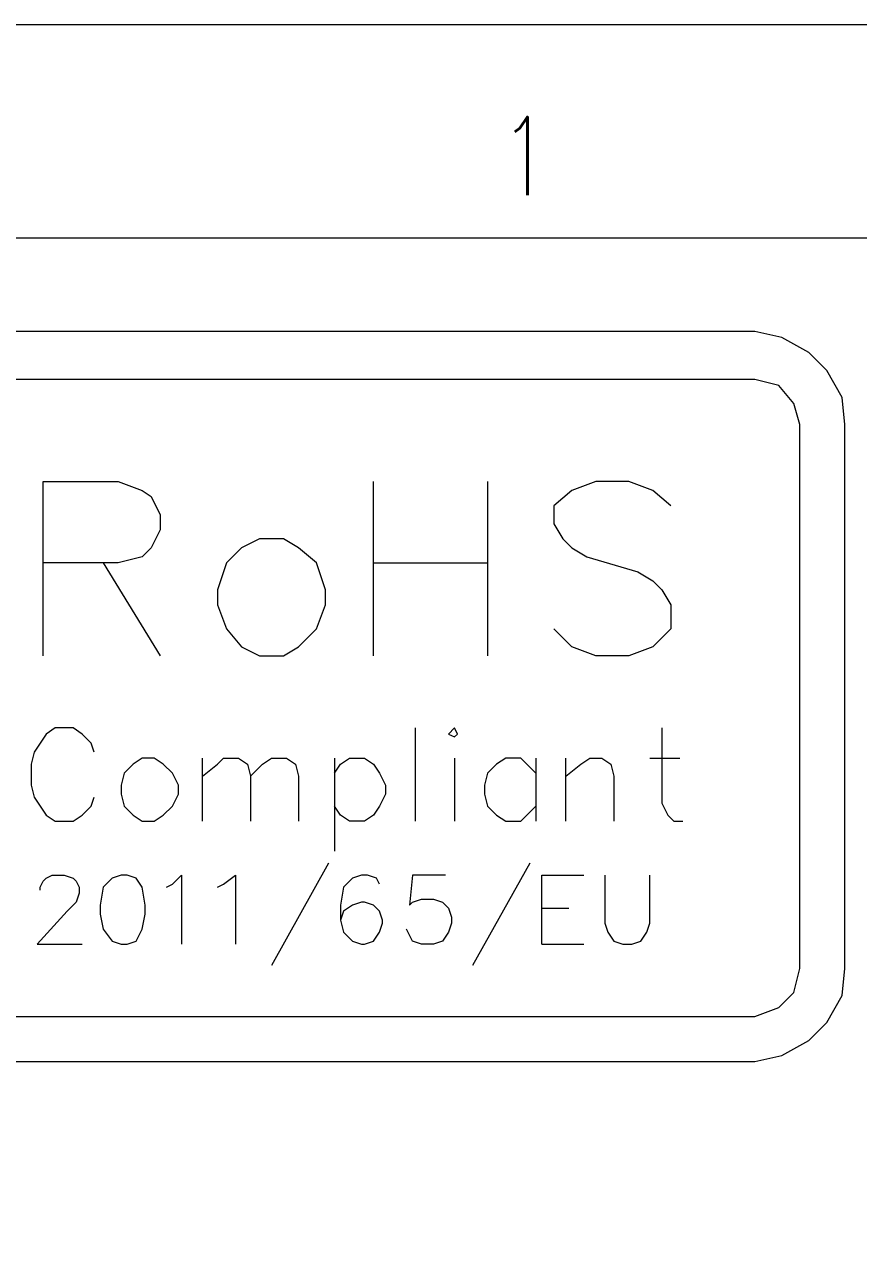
# Model space of a CAD drawing. Extents: x 2510 to 2661, y 709 to 762.
# Drawn here: x 2516.03 to 2521.12, y 754.64 to 762.12 of the extents above; entities that cross this region are included whole.
import ezdxf
from ezdxf.enums import TextEntityAlignment as Align

# ---------------------------------------------------------------- set-up
doc = ezdxf.new("R2010")
doc.units = 0
doc.header["$MEASUREMENT"] = 0
doc.layers.add('HANBO', color=7, linetype='CONTINUOUS', lineweight=9)
doc.styles.add('ROMANS', font='ROMANS.SHX', dxfattribs={"bigfont": 'gbcbig.shx'})

# ---------------------------------------------------------------- blocks, each defined once
blk = doc.blocks.new('ea')
at = {"layer": 'HANBO', "lineweight": 0}
for points in [[(53.1383, 80.5815), (45.6622, 80.5815)], [(53.6323, 80.071), (53.6159, 80.2193), (53.5335, 80.3675), (53.4347, 80.4663), (53.2865, 80.5486), (53.1383, 80.5815)], [(48.6593, 80.3181), (48.6593, 76.827), (53.1383, 76.827)], [(53.1383, 80.3181), (48.6593, 80.3181)], [(53.3853, 80.071), (53.3524, 80.1863), (53.27, 80.2851), (53.1383, 80.3181)], [(53.3853, 77.0904), (53.3853, 80.071)], [(53.6323, 77.0904), (53.6323, 80.071)], [(49.2356, 78.8031), (49.2356, 79.7582), (49.6473, 79.7582), (49.779, 79.7088), (49.8284, 79.6758), (49.8778, 79.577), (49.8778, 79.4947), (49.8284, 79.3959), (49.779, 79.3465), (49.6473, 79.3135), (49.2356, 79.3135)], [(51.047, 78.8031), (51.047, 79.7582)], [(51.6727, 79.7582), (51.6727, 78.8031)], [(52.6773, 79.6264), (52.5784, 79.7088), (52.4467, 79.7582), (52.2656, 79.7582), (52.1338, 79.7088), (52.035, 79.6264), (52.035, 79.5277), (52.0844, 79.4453), (52.1338, 79.3959), (52.2162, 79.3465), (52.4961, 79.2641), (52.5784, 79.2147), (52.6278, 79.1654), (52.6773, 79.083), (52.6773, 78.9512), (52.5784, 78.8524), (52.4467, 78.8031), (52.2656, 78.8031), (52.1338, 78.8524), (52.035, 78.9512)], [(50.4213, 79.4453), (50.3224, 79.3959), (50.2401, 79.3135), (50.1907, 79.1654), (50.1907, 79.083), (50.2401, 78.9512), (50.3224, 78.8524), (50.4213, 78.8031), (50.553, 78.8031), (50.6353, 78.8524), (50.7341, 78.9512), (50.7835, 79.083), (50.7835, 79.1654), (50.7341, 79.3135), (50.6353, 79.3959), (50.553, 79.4453), (50.4213, 79.4453)], [(49.565, 79.3135), (49.8778, 78.8031)], [(51.047, 79.3135), (51.6727, 79.3135)], [(49.5156, 78.2761), (49.4991, 78.3255), (49.4497, 78.3749), (49.4003, 78.4079), (49.3015, 78.4079), (49.2521, 78.3749), (49.2191, 78.3255), (49.1862, 78.2761), (49.1697, 78.2102), (49.1697, 78.095), (49.1862, 78.0292), (49.2191, 77.9797), (49.2521, 77.9303), (49.3015, 77.8974), (49.4003, 77.8974), (49.4497, 77.9303), (49.4991, 77.9797), (49.5156, 78.0292)], [(51.2776, 77.8974), (51.2776, 78.4079)], [(51.4587, 78.3749), (51.4916, 78.3585), (51.508, 78.3749), (51.4916, 78.4079), (51.4587, 78.3749)], [(52.6278, 78.4079), (52.6278, 77.9962), (52.6608, 77.9303), (52.6937, 77.8974), (52.7431, 77.8974)], [(49.779, 78.2432), (49.7296, 78.2102), (49.6802, 78.1608), (49.6637, 78.095), (49.6637, 78.0456), (49.6802, 77.9797), (49.7296, 77.9303), (49.779, 77.8974), (49.8449, 77.8974), (49.8943, 77.9303), (49.9437, 77.9797), (49.9767, 78.0456), (49.9767, 78.095), (49.9437, 78.1608), (49.8943, 78.2102), (49.8449, 78.2432), (49.779, 78.2432)], [(50.1084, 77.8974), (50.1084, 78.2432)], [(50.1084, 78.1444), (50.1907, 78.2102), (50.2236, 78.2432), (50.306, 78.2432), (50.3554, 78.2102), (50.3718, 78.1444), (50.3718, 77.8974)], [(50.3718, 78.1444), (50.4377, 78.2102), (50.4871, 78.2432), (50.5694, 78.2432), (50.6188, 78.2102), (50.6353, 78.1444), (50.6353, 77.8974)], [(50.8329, 78.2432), (50.8329, 77.7327)], [(50.8329, 78.1608), (50.8659, 78.2102), (50.9153, 78.2432), (50.9976, 78.2432), (51.047, 78.2102), (51.0799, 78.1608), (51.1128, 78.095), (51.1128, 78.0456), (51.0799, 77.9797), (51.047, 77.9303), (50.9976, 77.8974), (50.9153, 77.8974), (50.8659, 77.9303), (50.8329, 77.9797)], [(51.4916, 78.2432), (51.4916, 77.8974)], [(51.9362, 78.1608), (51.8868, 78.2102), (51.8539, 78.2432), (51.7716, 78.2432), (51.7221, 78.2102), (51.6727, 78.1608), (51.6563, 78.095), (51.6563, 78.0456), (51.6727, 77.9797), (51.7221, 77.9303), (51.7716, 77.8974), (51.8539, 77.8974), (51.8868, 77.9303), (51.9362, 77.9797)], [(51.9362, 78.2432), (51.9362, 77.8974)], [(52.1009, 77.8974), (52.1009, 78.2432)], [(52.1009, 78.1444), (52.1832, 78.2102), (52.2326, 78.2432), (52.2985, 78.2432), (52.3479, 78.2102), (52.3644, 78.1444), (52.3644, 77.8974)], [(52.562, 78.2432), (52.7267, 78.2432)], [(50.8, 77.6669), (50.4871, 77.107)], [(51.9033, 77.6669), (51.5904, 77.107)], [(49.2191, 77.5187), (49.2191, 77.5351), (49.2356, 77.5681), (49.2521, 77.5845), (49.285, 77.6009), (49.3509, 77.6009), (49.4003, 77.5845), (49.4168, 77.5681), (49.4332, 77.5351), (49.4332, 77.5021), (49.4168, 77.4527), (49.3673, 77.4034), (49.2027, 77.2222), (49.4497, 77.2222)], [(49.6637, 77.6009), (49.6144, 77.5845), (49.565, 77.5351), (49.5485, 77.4363), (49.5485, 77.3869), (49.565, 77.3046), (49.6144, 77.2386), (49.6637, 77.2222), (49.6967, 77.2222), (49.7461, 77.2386), (49.779, 77.3046), (49.7955, 77.3869), (49.7955, 77.4363), (49.779, 77.5351), (49.7461, 77.5845), (49.6967, 77.6009), (49.6637, 77.6009)], [(49.9108, 77.5351), (49.9437, 77.5515), (49.9931, 77.6009), (49.9931, 77.2222)], [(50.1907, 77.5351), (50.2236, 77.5515), (50.2895, 77.6009), (50.2895, 77.2222)], [(51.0799, 77.5515), (51.0634, 77.5845), (51.014, 77.6009), (50.9811, 77.6009), (50.9317, 77.5845), (50.8823, 77.5351), (50.8659, 77.4363), (50.8659, 77.354), (50.8823, 77.2881), (50.9317, 77.2386), (50.9811, 77.2222), (50.9976, 77.2222), (51.047, 77.2386), (51.0799, 77.2881), (51.0964, 77.3375), (51.0964, 77.354), (51.0799, 77.4034), (51.047, 77.4363), (50.9976, 77.4527), (50.9811, 77.4527), (50.9317, 77.4363), (50.8823, 77.4034), (50.8659, 77.354)], [(51.4422, 77.6009), (51.2611, 77.6009), (51.2446, 77.4363), (51.2611, 77.4527), (51.3105, 77.4692), (51.3763, 77.4692), (51.4257, 77.4527), (51.4587, 77.4198), (51.4751, 77.3704), (51.4751, 77.3375), (51.4587, 77.2881), (51.4257, 77.2386), (51.3763, 77.2222), (51.3105, 77.2222), (51.2611, 77.2386), (51.2446, 77.2716), (51.2281, 77.3046)], [(51.9691, 77.2222), (51.9691, 77.6009), (52.1997, 77.6009)], [(52.315, 77.6009), (52.315, 77.3375), (52.3314, 77.2881), (52.3644, 77.2386), (52.4137, 77.2222), (52.4631, 77.2222), (52.5125, 77.2386), (52.5455, 77.2881), (52.562, 77.3375), (52.562, 77.6009)], [(51.9691, 77.4198), (52.1174, 77.4198)], [(51.9691, 77.2222), (52.1997, 77.2222)], [(53.1383, 76.827), (53.27, 76.8764), (53.3524, 76.9588), (53.3853, 77.0904)], [(53.1383, 76.58), (53.2865, 76.6129), (53.4347, 76.6953), (53.5335, 76.7941), (53.6159, 76.9423), (53.6323, 77.0904)], [(45.6622, 76.58), (53.1383, 76.58)]]:
    blk.add_lwpolyline(points, dxfattribs=at)

msp = doc.modelspace()

# ---------------------------------------------------------------- linework, layer by layer
at = {"layer": 'HANBO', "linetype": 'Continuous', "lineweight": 0}
for points in [[(2509.521, 762.1218), (2583.0105, 762.1218), (2583.0105, 709.9734), (2509.521, 709.9734)], [(2510.8247, 760.8181), (2581.7068, 760.8181), (2581.7092, 711.2771), (2510.8247, 711.2771)]]:
    msp.add_lwpolyline(points, close=True, dxfattribs=at)

# ---------------------------------------------------------------- block references
at = {"layer": 'HANBO', "color": 3, "xscale": 1.114297696512152, "yscale": 1.114297696512152, "zscale": 1.114297696512152}
msp.add_blockref('ea', (2461.2789, 670.4556), dxfattribs=at)

# ---------------------------------------------------------------- texts
at = {"layer": 'HANBO', "style": 'ROMANS', "width": 0.75}
msp.add_text('1', height=0.4789, dxfattribs=at).set_placement((2519.0853, 761.0789), align=Align.CENTER)

doc.saveas('drawing.dxf')
